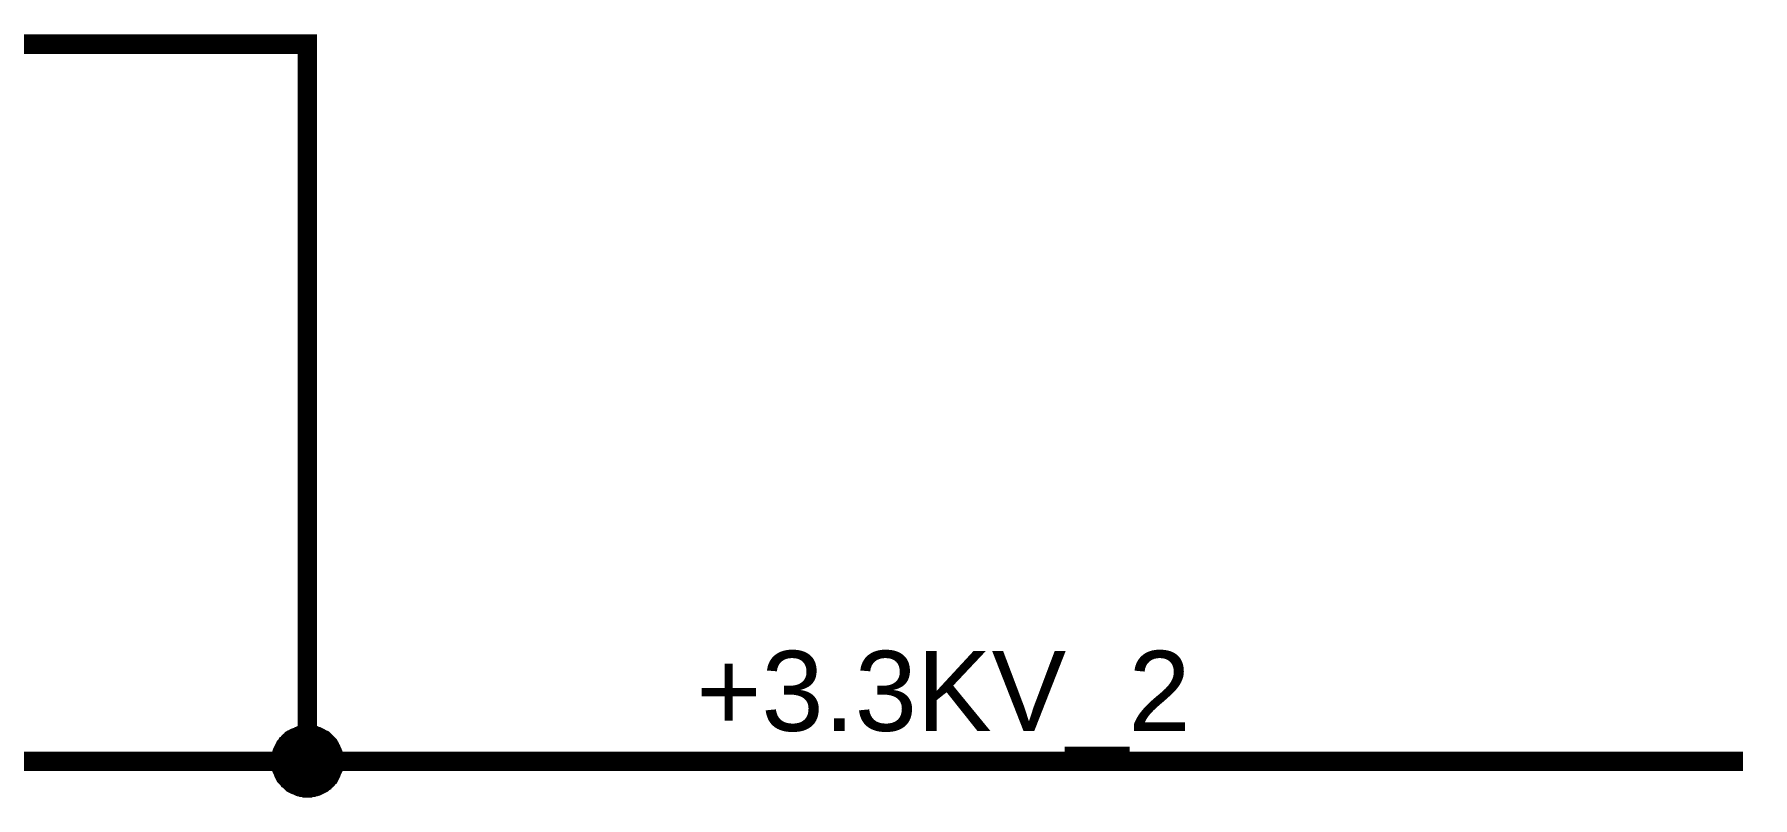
# Model space of a CAD drawing. Header units: millimetres. Extents: x 0 to 594, y 0 to 420.
# Drawn here: x 97.91 to 124.25, y 92.54 to 104.24 of the extents above; entities that cross this region are included whole.
import ezdxf

# ---------------------------------------------------------------- set-up
doc = ezdxf.new("R2010")
doc.units = ezdxf.units.MM
doc.layers.add('Sheet', color=255, linetype='Continuous')
doc.styles.get("Standard").update_dxf_attribs({"font": 'arial.ttf'})

msp = doc.modelspace()

# ---------------------------------------------------------------- linework, layer by layer
at = {"layer": 'Sheet', "color": 0}
for points, const_width in [([(95.098, 104.09), (102.094, 104.09), (102.094, 93.093)], 0.3), ([(101.586, 93.093), (101.586, 93.125), (101.586, 93.146), (101.596, 93.168), (101.596, 93.199), (101.607, 93.22), (101.607, 93.242), (101.618, 93.273), (101.628, 93.295), (101.639, 93.316), (101.649, 93.337), (101.66, 93.358), (101.67, 93.379), (101.692, 93.4), (101.702, 93.422), (101.723, 93.432), (101.734, 93.453), (101.755, 93.474), (101.776, 93.485), (101.787, 93.506), (101.808, 93.517), (101.829, 93.527), (101.85, 93.538), (101.872, 93.549), (101.903, 93.559), (101.924, 93.57), (101.946, 93.58), (101.967, 93.591), (101.988, 93.591), (102.02, 93.591), (102.041, 93.601), (102.073, 93.601), (102.094, 93.601)], 0.0991), ([(101.586, 93.093), (101.586, 93.125), (101.586, 93.146), (101.596, 93.168), (101.596, 93.199), (101.607, 93.22), (101.607, 93.242), (101.618, 93.273), (101.628, 93.295), (101.639, 93.316), (101.649, 93.337), (101.66, 93.358), (101.67, 93.379), (101.692, 93.4), (101.702, 93.422), (101.723, 93.432), (101.734, 93.453), (101.755, 93.474), (101.776, 93.485), (101.787, 93.506), (101.808, 93.517), (101.829, 93.527), (101.85, 93.538), (101.872, 93.549), (101.903, 93.559), (101.924, 93.57), (101.946, 93.58), (101.967, 93.591), (101.988, 93.591), (102.02, 93.591), (102.041, 93.601), (102.073, 93.601), (102.094, 93.601)], 0.0991), ([(101.586, 93.093), (101.586, 93.125), (101.586, 93.146), (101.596, 93.168), (101.596, 93.199), (101.607, 93.22), (101.607, 93.242), (101.618, 93.273), (101.628, 93.295), (101.639, 93.316), (101.649, 93.337), (101.66, 93.358), (101.67, 93.379), (101.692, 93.4), (101.702, 93.422), (101.723, 93.432), (101.734, 93.453), (101.755, 93.474), (101.776, 93.485), (101.787, 93.506), (101.808, 93.517), (101.829, 93.527), (101.85, 93.538), (101.872, 93.549), (101.903, 93.559), (101.924, 93.57), (101.946, 93.58), (101.967, 93.591), (101.988, 93.591), (102.02, 93.591), (102.041, 93.601), (102.073, 93.601), (102.094, 93.601)], 0.0991), ([(101.586, 93.093), (101.586, 93.125), (101.586, 93.146), (101.596, 93.168), (101.596, 93.199), (101.607, 93.22), (101.607, 93.242), (101.618, 93.273), (101.628, 93.295), (101.639, 93.316), (101.649, 93.337), (101.66, 93.358), (101.67, 93.379), (101.692, 93.4), (101.702, 93.422), (101.723, 93.432), (101.734, 93.453), (101.755, 93.474), (101.776, 93.485), (101.787, 93.506), (101.808, 93.517), (101.829, 93.527), (101.85, 93.538), (101.872, 93.549), (101.903, 93.559), (101.924, 93.57), (101.946, 93.58), (101.967, 93.591), (101.988, 93.591), (102.02, 93.591), (102.041, 93.601), (102.073, 93.601), (102.094, 93.601)], 0.0991), ([(101.586, 93.093), (101.586, 93.125), (101.586, 93.146), (101.596, 93.168), (101.596, 93.199), (101.607, 93.22), (101.607, 93.242), (101.618, 93.273), (101.628, 93.295), (101.639, 93.316), (101.649, 93.337), (101.66, 93.358), (101.67, 93.379), (101.692, 93.4), (101.702, 93.422), (101.723, 93.432), (101.734, 93.453), (101.755, 93.474), (101.776, 93.485), (101.787, 93.506), (101.808, 93.517), (101.829, 93.527), (101.85, 93.538), (101.872, 93.549), (101.903, 93.559), (101.924, 93.57), (101.946, 93.58), (101.967, 93.591), (101.988, 93.591), (102.02, 93.591), (102.041, 93.601), (102.073, 93.601), (102.094, 93.601)], 0.0991), ([(101.586, 93.093), (101.586, 93.125), (101.586, 93.146), (101.596, 93.168), (101.596, 93.199), (101.607, 93.22), (101.607, 93.242), (101.618, 93.273), (101.628, 93.295), (101.639, 93.316), (101.649, 93.337), (101.66, 93.358), (101.67, 93.379), (101.692, 93.4), (101.702, 93.422), (101.723, 93.432), (101.734, 93.453), (101.755, 93.474), (101.776, 93.485), (101.787, 93.506), (101.808, 93.517), (101.829, 93.527), (101.85, 93.538), (101.872, 93.549), (101.903, 93.559), (101.924, 93.57), (101.946, 93.58), (101.967, 93.591), (101.988, 93.591), (102.02, 93.591), (102.041, 93.601), (102.073, 93.601), (102.094, 93.601)], 0.0991), ([(101.586, 93.093), (101.586, 93.125), (101.586, 93.146), (101.596, 93.168), (101.596, 93.199), (101.607, 93.22), (101.607, 93.242), (101.618, 93.273), (101.628, 93.295), (101.639, 93.316), (101.649, 93.337), (101.66, 93.358), (101.67, 93.379), (101.692, 93.4), (101.702, 93.422), (101.723, 93.432), (101.734, 93.453), (101.755, 93.474), (101.776, 93.485), (101.787, 93.506), (101.808, 93.517), (101.829, 93.527), (101.85, 93.538), (101.872, 93.549), (101.903, 93.559), (101.924, 93.57), (101.946, 93.58), (101.967, 93.591), (101.988, 93.591), (102.02, 93.591), (102.041, 93.601), (102.073, 93.601), (102.094, 93.601)], 0.0991), ([(101.586, 93.093), (101.586, 93.125), (101.586, 93.146), (101.596, 93.168), (101.596, 93.199), (101.607, 93.22), (101.607, 93.242), (101.618, 93.273), (101.628, 93.295), (101.639, 93.316), (101.649, 93.337), (101.66, 93.358), (101.67, 93.379), (101.692, 93.4), (101.702, 93.422), (101.723, 93.432), (101.734, 93.453), (101.755, 93.474), (101.776, 93.485), (101.787, 93.506), (101.808, 93.517), (101.829, 93.527), (101.85, 93.538), (101.872, 93.549), (101.903, 93.559), (101.924, 93.57), (101.946, 93.58), (101.967, 93.591), (101.988, 93.591), (102.02, 93.591), (102.041, 93.601), (102.073, 93.601), (102.094, 93.601)], 0.0991), ([(102.094, 93.601), (102.094, 93.601)], 0.0991), ([(102.094, 93.601), (102.125, 93.601), (102.147, 93.601), (102.168, 93.591), (102.2, 93.591), (102.221, 93.591), (102.242, 93.58), (102.274, 93.57), (102.295, 93.559), (102.316, 93.549), (102.337, 93.538), (102.358, 93.527), (102.379, 93.517), (102.401, 93.506), (102.422, 93.485), (102.432, 93.474), (102.454, 93.453), (102.475, 93.432), (102.485, 93.422), (102.506, 93.4), (102.517, 93.379), (102.528, 93.358), (102.538, 93.337), (102.549, 93.316), (102.559, 93.295), (102.57, 93.273), (102.581, 93.242), (102.591, 93.22), (102.591, 93.199), (102.591, 93.168), (102.602, 93.146), (102.602, 93.125), (102.602, 93.093)], 0.0991), ([(102.094, 93.601), (102.094, 93.601)], 0.0991), ([(102.094, 93.601), (102.125, 93.601), (102.147, 93.601), (102.168, 93.591), (102.2, 93.591), (102.221, 93.591), (102.242, 93.58), (102.274, 93.57), (102.295, 93.559), (102.316, 93.549), (102.337, 93.538), (102.358, 93.527), (102.379, 93.517), (102.401, 93.506), (102.422, 93.485), (102.432, 93.474), (102.454, 93.453), (102.475, 93.432), (102.485, 93.422), (102.506, 93.4), (102.517, 93.379), (102.528, 93.358), (102.538, 93.337), (102.549, 93.316), (102.559, 93.295), (102.57, 93.273), (102.581, 93.242), (102.591, 93.22), (102.591, 93.199), (102.591, 93.168), (102.602, 93.146), (102.602, 93.125), (102.602, 93.093)], 0.0991), ([(102.094, 93.601), (102.094, 93.601)], 0.0991), ([(102.094, 93.601), (102.125, 93.601), (102.147, 93.601), (102.168, 93.591), (102.2, 93.591), (102.221, 93.591), (102.242, 93.58), (102.274, 93.57), (102.295, 93.559), (102.316, 93.549), (102.337, 93.538), (102.358, 93.527), (102.379, 93.517), (102.401, 93.506), (102.422, 93.485), (102.432, 93.474), (102.454, 93.453), (102.475, 93.432), (102.485, 93.422), (102.506, 93.4), (102.517, 93.379), (102.528, 93.358), (102.538, 93.337), (102.549, 93.316), (102.559, 93.295), (102.57, 93.273), (102.581, 93.242), (102.591, 93.22), (102.591, 93.199), (102.591, 93.168), (102.602, 93.146), (102.602, 93.125), (102.602, 93.093)], 0.0991), ([(102.094, 93.601), (102.094, 93.601)], 0.0991), ([(102.094, 93.601), (102.125, 93.601), (102.147, 93.601), (102.168, 93.591), (102.2, 93.591), (102.221, 93.591), (102.242, 93.58), (102.274, 93.57), (102.295, 93.559), (102.316, 93.549), (102.337, 93.538), (102.358, 93.527), (102.379, 93.517), (102.401, 93.506), (102.422, 93.485), (102.432, 93.474), (102.454, 93.453), (102.475, 93.432), (102.485, 93.422), (102.506, 93.4), (102.517, 93.379), (102.528, 93.358), (102.538, 93.337), (102.549, 93.316), (102.559, 93.295), (102.57, 93.273), (102.581, 93.242), (102.591, 93.22), (102.591, 93.199), (102.591, 93.168), (102.602, 93.146), (102.602, 93.125), (102.602, 93.093)], 0.0991), ([(102.094, 93.601), (102.094, 93.601)], 0.0991), ([(102.094, 93.601), (102.125, 93.601), (102.147, 93.601), (102.168, 93.591), (102.2, 93.591), (102.221, 93.591), (102.242, 93.58), (102.274, 93.57), (102.295, 93.559), (102.316, 93.549), (102.337, 93.538), (102.358, 93.527), (102.379, 93.517), (102.401, 93.506), (102.422, 93.485), (102.432, 93.474), (102.454, 93.453), (102.475, 93.432), (102.485, 93.422), (102.506, 93.4), (102.517, 93.379), (102.528, 93.358), (102.538, 93.337), (102.549, 93.316), (102.559, 93.295), (102.57, 93.273), (102.581, 93.242), (102.591, 93.22), (102.591, 93.199), (102.591, 93.168), (102.602, 93.146), (102.602, 93.125), (102.602, 93.093)], 0.0991), ([(102.094, 93.601), (102.094, 93.601)], 0.0991), ([(102.094, 93.601), (102.125, 93.601), (102.147, 93.601), (102.168, 93.591), (102.2, 93.591), (102.221, 93.591), (102.242, 93.58), (102.274, 93.57), (102.295, 93.559), (102.316, 93.549), (102.337, 93.538), (102.358, 93.527), (102.379, 93.517), (102.401, 93.506), (102.422, 93.485), (102.432, 93.474), (102.454, 93.453), (102.475, 93.432), (102.485, 93.422), (102.506, 93.4), (102.517, 93.379), (102.528, 93.358), (102.538, 93.337), (102.549, 93.316), (102.559, 93.295), (102.57, 93.273), (102.581, 93.242), (102.591, 93.22), (102.591, 93.199), (102.591, 93.168), (102.602, 93.146), (102.602, 93.125), (102.602, 93.093)], 0.0991), ([(102.094, 93.601), (102.094, 93.601)], 0.0991), ([(102.094, 93.601), (102.125, 93.601), (102.147, 93.601), (102.168, 93.591), (102.2, 93.591), (102.221, 93.591), (102.242, 93.58), (102.274, 93.57), (102.295, 93.559), (102.316, 93.549), (102.337, 93.538), (102.358, 93.527), (102.379, 93.517), (102.401, 93.506), (102.422, 93.485), (102.432, 93.474), (102.454, 93.453), (102.475, 93.432), (102.485, 93.422), (102.506, 93.4), (102.517, 93.379), (102.528, 93.358), (102.538, 93.337), (102.549, 93.316), (102.559, 93.295), (102.57, 93.273), (102.581, 93.242), (102.591, 93.22), (102.591, 93.199), (102.591, 93.168), (102.602, 93.146), (102.602, 93.125), (102.602, 93.093)], 0.0991), ([(102.094, 93.601), (102.094, 93.601)], 0.0991), ([(102.094, 93.601), (102.125, 93.601), (102.147, 93.601), (102.168, 93.591), (102.2, 93.591), (102.221, 93.591), (102.242, 93.58), (102.274, 93.57), (102.295, 93.559), (102.316, 93.549), (102.337, 93.538), (102.358, 93.527), (102.379, 93.517), (102.401, 93.506), (102.422, 93.485), (102.432, 93.474), (102.454, 93.453), (102.475, 93.432), (102.485, 93.422), (102.506, 93.4), (102.517, 93.379), (102.528, 93.358), (102.538, 93.337), (102.549, 93.316), (102.559, 93.295), (102.57, 93.273), (102.581, 93.242), (102.591, 93.22), (102.591, 93.199), (102.591, 93.168), (102.602, 93.146), (102.602, 93.125), (102.602, 93.093)], 0.0991), ([(96.093, 93.093), (102.094, 93.093), (124.096, 93.093)], 0.3), ([(102.094, 92.585), (102.073, 92.585), (102.041, 92.585), (102.02, 92.596), (101.988, 92.596), (101.967, 92.607), (101.946, 92.607), (101.924, 92.617), (101.903, 92.628), (101.872, 92.638), (101.85, 92.649), (101.829, 92.66), (101.808, 92.67), (101.787, 92.691), (101.776, 92.702), (101.755, 92.723), (101.734, 92.734), (101.723, 92.755), (101.702, 92.776), (101.692, 92.787), (101.67, 92.808), (101.66, 92.829), (101.649, 92.85), (101.639, 92.871), (101.628, 92.903), (101.618, 92.924), (101.607, 92.945), (101.607, 92.966), (101.596, 92.988), (101.596, 93.019), (101.586, 93.041), (101.586, 93.072), (101.586, 93.093)], 0.0991), ([(101.586, 93.093), (101.586, 93.093)], 0.0991), ([(102.094, 92.585), (102.073, 92.585), (102.041, 92.585), (102.02, 92.596), (101.988, 92.596), (101.967, 92.607), (101.946, 92.607), (101.924, 92.617), (101.903, 92.628), (101.872, 92.638), (101.85, 92.649), (101.829, 92.66), (101.808, 92.67), (101.787, 92.691), (101.776, 92.702), (101.755, 92.723), (101.734, 92.734), (101.723, 92.755), (101.702, 92.776), (101.692, 92.787), (101.67, 92.808), (101.66, 92.829), (101.649, 92.85), (101.639, 92.871), (101.628, 92.903), (101.618, 92.924), (101.607, 92.945), (101.607, 92.966), (101.596, 92.988), (101.596, 93.019), (101.586, 93.041), (101.586, 93.072), (101.586, 93.093)], 0.0991), ([(101.586, 93.093), (101.586, 93.093)], 0.0991), ([(102.094, 92.585), (102.073, 92.585), (102.041, 92.585), (102.02, 92.596), (101.988, 92.596), (101.967, 92.607), (101.946, 92.607), (101.924, 92.617), (101.903, 92.628), (101.872, 92.638), (101.85, 92.649), (101.829, 92.66), (101.808, 92.67), (101.787, 92.691), (101.776, 92.702), (101.755, 92.723), (101.734, 92.734), (101.723, 92.755), (101.702, 92.776), (101.692, 92.787), (101.67, 92.808), (101.66, 92.829), (101.649, 92.85), (101.639, 92.871), (101.628, 92.903), (101.618, 92.924), (101.607, 92.945), (101.607, 92.966), (101.596, 92.988), (101.596, 93.019), (101.586, 93.041), (101.586, 93.072), (101.586, 93.093)], 0.0991), ([(101.586, 93.093), (101.586, 93.093)], 0.0991), ([(102.094, 92.585), (102.073, 92.585), (102.041, 92.585), (102.02, 92.596), (101.988, 92.596), (101.967, 92.607), (101.946, 92.607), (101.924, 92.617), (101.903, 92.628), (101.872, 92.638), (101.85, 92.649), (101.829, 92.66), (101.808, 92.67), (101.787, 92.691), (101.776, 92.702), (101.755, 92.723), (101.734, 92.734), (101.723, 92.755), (101.702, 92.776), (101.692, 92.787), (101.67, 92.808), (101.66, 92.829), (101.649, 92.85), (101.639, 92.871), (101.628, 92.903), (101.618, 92.924), (101.607, 92.945), (101.607, 92.966), (101.596, 92.988), (101.596, 93.019), (101.586, 93.041), (101.586, 93.072), (101.586, 93.093)], 0.0991), ([(101.586, 93.093), (101.586, 93.093)], 0.0991), ([(102.094, 92.585), (102.073, 92.585), (102.041, 92.585), (102.02, 92.596), (101.988, 92.596), (101.967, 92.607), (101.946, 92.607), (101.924, 92.617), (101.903, 92.628), (101.872, 92.638), (101.85, 92.649), (101.829, 92.66), (101.808, 92.67), (101.787, 92.691), (101.776, 92.702), (101.755, 92.723), (101.734, 92.734), (101.723, 92.755), (101.702, 92.776), (101.692, 92.787), (101.67, 92.808), (101.66, 92.829), (101.649, 92.85), (101.639, 92.871), (101.628, 92.903), (101.618, 92.924), (101.607, 92.945), (101.607, 92.966), (101.596, 92.988), (101.596, 93.019), (101.586, 93.041), (101.586, 93.072), (101.586, 93.093)], 0.0991), ([(101.586, 93.093), (101.586, 93.093)], 0.0991), ([(102.094, 92.585), (102.073, 92.585), (102.041, 92.585), (102.02, 92.596), (101.988, 92.596), (101.967, 92.607), (101.946, 92.607), (101.924, 92.617), (101.903, 92.628), (101.872, 92.638), (101.85, 92.649), (101.829, 92.66), (101.808, 92.67), (101.787, 92.691), (101.776, 92.702), (101.755, 92.723), (101.734, 92.734), (101.723, 92.755), (101.702, 92.776), (101.692, 92.787), (101.67, 92.808), (101.66, 92.829), (101.649, 92.85), (101.639, 92.871), (101.628, 92.903), (101.618, 92.924), (101.607, 92.945), (101.607, 92.966), (101.596, 92.988), (101.596, 93.019), (101.586, 93.041), (101.586, 93.072), (101.586, 93.093)], 0.0991), ([(101.586, 93.093), (101.586, 93.093)], 0.0991), ([(102.094, 92.585), (102.073, 92.585), (102.041, 92.585), (102.02, 92.596), (101.988, 92.596), (101.967, 92.607), (101.946, 92.607), (101.924, 92.617), (101.903, 92.628), (101.872, 92.638), (101.85, 92.649), (101.829, 92.66), (101.808, 92.67), (101.787, 92.691), (101.776, 92.702), (101.755, 92.723), (101.734, 92.734), (101.723, 92.755), (101.702, 92.776), (101.692, 92.787), (101.67, 92.808), (101.66, 92.829), (101.649, 92.85), (101.639, 92.871), (101.628, 92.903), (101.618, 92.924), (101.607, 92.945), (101.607, 92.966), (101.596, 92.988), (101.596, 93.019), (101.586, 93.041), (101.586, 93.072), (101.586, 93.093)], 0.0991), ([(101.586, 93.093), (101.586, 93.093)], 0.0991), ([(102.094, 92.585), (102.073, 92.585), (102.041, 92.585), (102.02, 92.596), (101.988, 92.596), (101.967, 92.607), (101.946, 92.607), (101.924, 92.617), (101.903, 92.628), (101.872, 92.638), (101.85, 92.649), (101.829, 92.66), (101.808, 92.67), (101.787, 92.691), (101.776, 92.702), (101.755, 92.723), (101.734, 92.734), (101.723, 92.755), (101.702, 92.776), (101.692, 92.787), (101.67, 92.808), (101.66, 92.829), (101.649, 92.85), (101.639, 92.871), (101.628, 92.903), (101.618, 92.924), (101.607, 92.945), (101.607, 92.966), (101.596, 92.988), (101.596, 93.019), (101.586, 93.041), (101.586, 93.072), (101.586, 93.093)], 0.0991), ([(101.586, 93.093), (101.586, 93.093)], 0.0991), ([(102.602, 93.093), (102.602, 93.072), (102.602, 93.041), (102.591, 93.019), (102.591, 92.988), (102.591, 92.966), (102.581, 92.945), (102.57, 92.924), (102.559, 92.903), (102.549, 92.871), (102.538, 92.85), (102.528, 92.829), (102.517, 92.808), (102.506, 92.787), (102.485, 92.776), (102.475, 92.755), (102.454, 92.734), (102.432, 92.723), (102.422, 92.702), (102.401, 92.691), (102.379, 92.67), (102.358, 92.66), (102.337, 92.649), (102.316, 92.638), (102.295, 92.628), (102.274, 92.617), (102.242, 92.607), (102.221, 92.607), (102.2, 92.596), (102.168, 92.596), (102.147, 92.585), (102.125, 92.585), (102.094, 92.585)], 0.0991), ([(102.602, 93.093), (102.602, 93.072), (102.602, 93.041), (102.591, 93.019), (102.591, 92.988), (102.591, 92.966), (102.581, 92.945), (102.57, 92.924), (102.559, 92.903), (102.549, 92.871), (102.538, 92.85), (102.528, 92.829), (102.517, 92.808), (102.506, 92.787), (102.485, 92.776), (102.475, 92.755), (102.454, 92.734), (102.432, 92.723), (102.422, 92.702), (102.401, 92.691), (102.379, 92.67), (102.358, 92.66), (102.337, 92.649), (102.316, 92.638), (102.295, 92.628), (102.274, 92.617), (102.242, 92.607), (102.221, 92.607), (102.2, 92.596), (102.168, 92.596), (102.147, 92.585), (102.125, 92.585), (102.094, 92.585)], 0.0991), ([(102.602, 93.093), (102.602, 93.072), (102.602, 93.041), (102.591, 93.019), (102.591, 92.988), (102.591, 92.966), (102.581, 92.945), (102.57, 92.924), (102.559, 92.903), (102.549, 92.871), (102.538, 92.85), (102.528, 92.829), (102.517, 92.808), (102.506, 92.787), (102.485, 92.776), (102.475, 92.755), (102.454, 92.734), (102.432, 92.723), (102.422, 92.702), (102.401, 92.691), (102.379, 92.67), (102.358, 92.66), (102.337, 92.649), (102.316, 92.638), (102.295, 92.628), (102.274, 92.617), (102.242, 92.607), (102.221, 92.607), (102.2, 92.596), (102.168, 92.596), (102.147, 92.585), (102.125, 92.585), (102.094, 92.585)], 0.0991), ([(102.602, 93.093), (102.602, 93.072), (102.602, 93.041), (102.591, 93.019), (102.591, 92.988), (102.591, 92.966), (102.581, 92.945), (102.57, 92.924), (102.559, 92.903), (102.549, 92.871), (102.538, 92.85), (102.528, 92.829), (102.517, 92.808), (102.506, 92.787), (102.485, 92.776), (102.475, 92.755), (102.454, 92.734), (102.432, 92.723), (102.422, 92.702), (102.401, 92.691), (102.379, 92.67), (102.358, 92.66), (102.337, 92.649), (102.316, 92.638), (102.295, 92.628), (102.274, 92.617), (102.242, 92.607), (102.221, 92.607), (102.2, 92.596), (102.168, 92.596), (102.147, 92.585), (102.125, 92.585), (102.094, 92.585)], 0.0991), ([(102.602, 93.093), (102.602, 93.072), (102.602, 93.041), (102.591, 93.019), (102.591, 92.988), (102.591, 92.966), (102.581, 92.945), (102.57, 92.924), (102.559, 92.903), (102.549, 92.871), (102.538, 92.85), (102.528, 92.829), (102.517, 92.808), (102.506, 92.787), (102.485, 92.776), (102.475, 92.755), (102.454, 92.734), (102.432, 92.723), (102.422, 92.702), (102.401, 92.691), (102.379, 92.67), (102.358, 92.66), (102.337, 92.649), (102.316, 92.638), (102.295, 92.628), (102.274, 92.617), (102.242, 92.607), (102.221, 92.607), (102.2, 92.596), (102.168, 92.596), (102.147, 92.585), (102.125, 92.585), (102.094, 92.585)], 0.0991), ([(102.602, 93.093), (102.602, 93.072), (102.602, 93.041), (102.591, 93.019), (102.591, 92.988), (102.591, 92.966), (102.581, 92.945), (102.57, 92.924), (102.559, 92.903), (102.549, 92.871), (102.538, 92.85), (102.528, 92.829), (102.517, 92.808), (102.506, 92.787), (102.485, 92.776), (102.475, 92.755), (102.454, 92.734), (102.432, 92.723), (102.422, 92.702), (102.401, 92.691), (102.379, 92.67), (102.358, 92.66), (102.337, 92.649), (102.316, 92.638), (102.295, 92.628), (102.274, 92.617), (102.242, 92.607), (102.221, 92.607), (102.2, 92.596), (102.168, 92.596), (102.147, 92.585), (102.125, 92.585), (102.094, 92.585)], 0.0991), ([(102.602, 93.093), (102.602, 93.072), (102.602, 93.041), (102.591, 93.019), (102.591, 92.988), (102.591, 92.966), (102.581, 92.945), (102.57, 92.924), (102.559, 92.903), (102.549, 92.871), (102.538, 92.85), (102.528, 92.829), (102.517, 92.808), (102.506, 92.787), (102.485, 92.776), (102.475, 92.755), (102.454, 92.734), (102.432, 92.723), (102.422, 92.702), (102.401, 92.691), (102.379, 92.67), (102.358, 92.66), (102.337, 92.649), (102.316, 92.638), (102.295, 92.628), (102.274, 92.617), (102.242, 92.607), (102.221, 92.607), (102.2, 92.596), (102.168, 92.596), (102.147, 92.585), (102.125, 92.585), (102.094, 92.585)], 0.0991), ([(102.602, 93.093), (102.602, 93.072), (102.602, 93.041), (102.591, 93.019), (102.591, 92.988), (102.591, 92.966), (102.581, 92.945), (102.57, 92.924), (102.559, 92.903), (102.549, 92.871), (102.538, 92.85), (102.528, 92.829), (102.517, 92.808), (102.506, 92.787), (102.485, 92.776), (102.475, 92.755), (102.454, 92.734), (102.432, 92.723), (102.422, 92.702), (102.401, 92.691), (102.379, 92.67), (102.358, 92.66), (102.337, 92.649), (102.316, 92.638), (102.295, 92.628), (102.274, 92.617), (102.242, 92.607), (102.221, 92.607), (102.2, 92.596), (102.168, 92.596), (102.147, 92.585), (102.125, 92.585), (102.094, 92.585)], 0.0991), ([(102.602, 93.093), (102.602, 93.093), (102.602, 93.093), (102.602, 93.093), (102.602, 93.093), (102.602, 93.093), (102.602, 93.093), (102.602, 93.093), (102.602, 93.093), (102.602, 93.093), (102.602, 93.093), (102.602, 93.093), (102.602, 93.093), (102.602, 93.093), (102.602, 93.093), (102.602, 93.093), (102.602, 93.093), (102.602, 93.093), (102.602, 93.093), (102.602, 93.093), (102.602, 93.093), (102.602, 93.093), (102.602, 93.093), (102.602, 93.093), (102.602, 93.093), (102.602, 93.093), (102.602, 93.093), (102.602, 93.093), (102.602, 93.093), (102.602, 93.093), (102.602, 93.093), (102.602, 93.093), (102.602, 93.093)], 0.0991), ([(102.602, 93.093), (102.602, 93.093)], 0.0991), ([(102.602, 93.093), (102.602, 93.093), (102.602, 93.093), (102.602, 93.093), (102.602, 93.093), (102.602, 93.093), (102.602, 93.093), (102.602, 93.093), (102.602, 93.093), (102.602, 93.093), (102.602, 93.093), (102.602, 93.093), (102.602, 93.093), (102.602, 93.093), (102.602, 93.093), (102.602, 93.093), (102.602, 93.093), (102.602, 93.093), (102.602, 93.093), (102.602, 93.093), (102.602, 93.093), (102.602, 93.093), (102.602, 93.093), (102.602, 93.093), (102.602, 93.093), (102.602, 93.093), (102.602, 93.093), (102.602, 93.093), (102.602, 93.093), (102.602, 93.093), (102.602, 93.093), (102.602, 93.093), (102.602, 93.093)], 0.0991), ([(102.602, 93.093), (102.602, 93.093)], 0.0991), ([(102.602, 93.093), (102.602, 93.093), (102.602, 93.093), (102.602, 93.093), (102.602, 93.093), (102.602, 93.093), (102.602, 93.093), (102.602, 93.093), (102.602, 93.093), (102.602, 93.093), (102.602, 93.093), (102.602, 93.093), (102.602, 93.093), (102.602, 93.093), (102.602, 93.093), (102.602, 93.093), (102.602, 93.093), (102.602, 93.093), (102.602, 93.093), (102.602, 93.093), (102.602, 93.093), (102.602, 93.093), (102.602, 93.093), (102.602, 93.093), (102.602, 93.093), (102.602, 93.093), (102.602, 93.093), (102.602, 93.093), (102.602, 93.093), (102.602, 93.093), (102.602, 93.093), (102.602, 93.093), (102.602, 93.093)], 0.0991), ([(102.602, 93.093), (102.602, 93.093)], 0.0991), ([(102.602, 93.093), (102.602, 93.093), (102.602, 93.093), (102.602, 93.093), (102.602, 93.093), (102.602, 93.093), (102.602, 93.093), (102.602, 93.093), (102.602, 93.093), (102.602, 93.093), (102.602, 93.093), (102.602, 93.093), (102.602, 93.093), (102.602, 93.093), (102.602, 93.093), (102.602, 93.093), (102.602, 93.093), (102.602, 93.093), (102.602, 93.093), (102.602, 93.093), (102.602, 93.093), (102.602, 93.093), (102.602, 93.093), (102.602, 93.093), (102.602, 93.093), (102.602, 93.093), (102.602, 93.093), (102.602, 93.093), (102.602, 93.093), (102.602, 93.093), (102.602, 93.093), (102.602, 93.093), (102.602, 93.093)], 0.0991), ([(102.602, 93.093), (102.602, 93.093)], 0.0991), ([(102.602, 93.093), (102.602, 93.093), (102.602, 93.093), (102.602, 93.093), (102.602, 93.093), (102.602, 93.093), (102.602, 93.093), (102.602, 93.093), (102.602, 93.093), (102.602, 93.093), (102.602, 93.093), (102.602, 93.093), (102.602, 93.093), (102.602, 93.093), (102.602, 93.093), (102.602, 93.093), (102.602, 93.093), (102.602, 93.093), (102.602, 93.093), (102.602, 93.093), (102.602, 93.093), (102.602, 93.093), (102.602, 93.093), (102.602, 93.093), (102.602, 93.093), (102.602, 93.093), (102.602, 93.093), (102.602, 93.093), (102.602, 93.093), (102.602, 93.093), (102.602, 93.093), (102.602, 93.093), (102.602, 93.093)], 0.0991), ([(102.602, 93.093), (102.602, 93.093)], 0.0991), ([(102.602, 93.093), (102.602, 93.093), (102.602, 93.093), (102.602, 93.093), (102.602, 93.093), (102.602, 93.093), (102.602, 93.093), (102.602, 93.093), (102.602, 93.093), (102.602, 93.093), (102.602, 93.093), (102.602, 93.093), (102.602, 93.093), (102.602, 93.093), (102.602, 93.093), (102.602, 93.093), (102.602, 93.093), (102.602, 93.093), (102.602, 93.093), (102.602, 93.093), (102.602, 93.093), (102.602, 93.093), (102.602, 93.093), (102.602, 93.093), (102.602, 93.093), (102.602, 93.093), (102.602, 93.093), (102.602, 93.093), (102.602, 93.093), (102.602, 93.093), (102.602, 93.093), (102.602, 93.093), (102.602, 93.093)], 0.0991), ([(102.602, 93.093), (102.602, 93.093)], 0.0991), ([(102.602, 93.093), (102.602, 93.093), (102.602, 93.093), (102.602, 93.093), (102.602, 93.093), (102.602, 93.093), (102.602, 93.093), (102.602, 93.093), (102.602, 93.093), (102.602, 93.093), (102.602, 93.093), (102.602, 93.093), (102.602, 93.093), (102.602, 93.093), (102.602, 93.093), (102.602, 93.093), (102.602, 93.093), (102.602, 93.093), (102.602, 93.093), (102.602, 93.093), (102.602, 93.093), (102.602, 93.093), (102.602, 93.093), (102.602, 93.093), (102.602, 93.093), (102.602, 93.093), (102.602, 93.093), (102.602, 93.093), (102.602, 93.093), (102.602, 93.093), (102.602, 93.093), (102.602, 93.093), (102.602, 93.093)], 0.0991), ([(102.602, 93.093), (102.602, 93.093)], 0.0991), ([(102.602, 93.093), (102.602, 93.093), (102.602, 93.093), (102.602, 93.093), (102.602, 93.093), (102.602, 93.093), (102.602, 93.093), (102.602, 93.093), (102.602, 93.093), (102.602, 93.093), (102.602, 93.093), (102.602, 93.093), (102.602, 93.093), (102.602, 93.093), (102.602, 93.093), (102.602, 93.093), (102.602, 93.093), (102.602, 93.093), (102.602, 93.093), (102.602, 93.093), (102.602, 93.093), (102.602, 93.093), (102.602, 93.093), (102.602, 93.093), (102.602, 93.093), (102.602, 93.093), (102.602, 93.093), (102.602, 93.093), (102.602, 93.093), (102.602, 93.093), (102.602, 93.093), (102.602, 93.093), (102.602, 93.093)], 0.0991), ([(102.602, 93.093), (102.602, 93.093)], 0.0991)]:
    msp.add_lwpolyline(points, dxfattribs=dict(at, const_width=const_width))
at = {"layer": 'Sheet', "color": 0, "const_width": 0.508}
msp.add_lwpolyline([(101.825, 93.1, 1), (102.333, 93.1, 1)], format="xyb", close=True, dxfattribs=at)

# ---------------------------------------------------------------- texts
at = {"layer": 'Sheet', "color": 0}
msp.add_text('+3.3KV_2', height=1.2277, dxfattribs=at).set_placement((108.052, 93.559))

doc.saveas('drawing.dxf')
